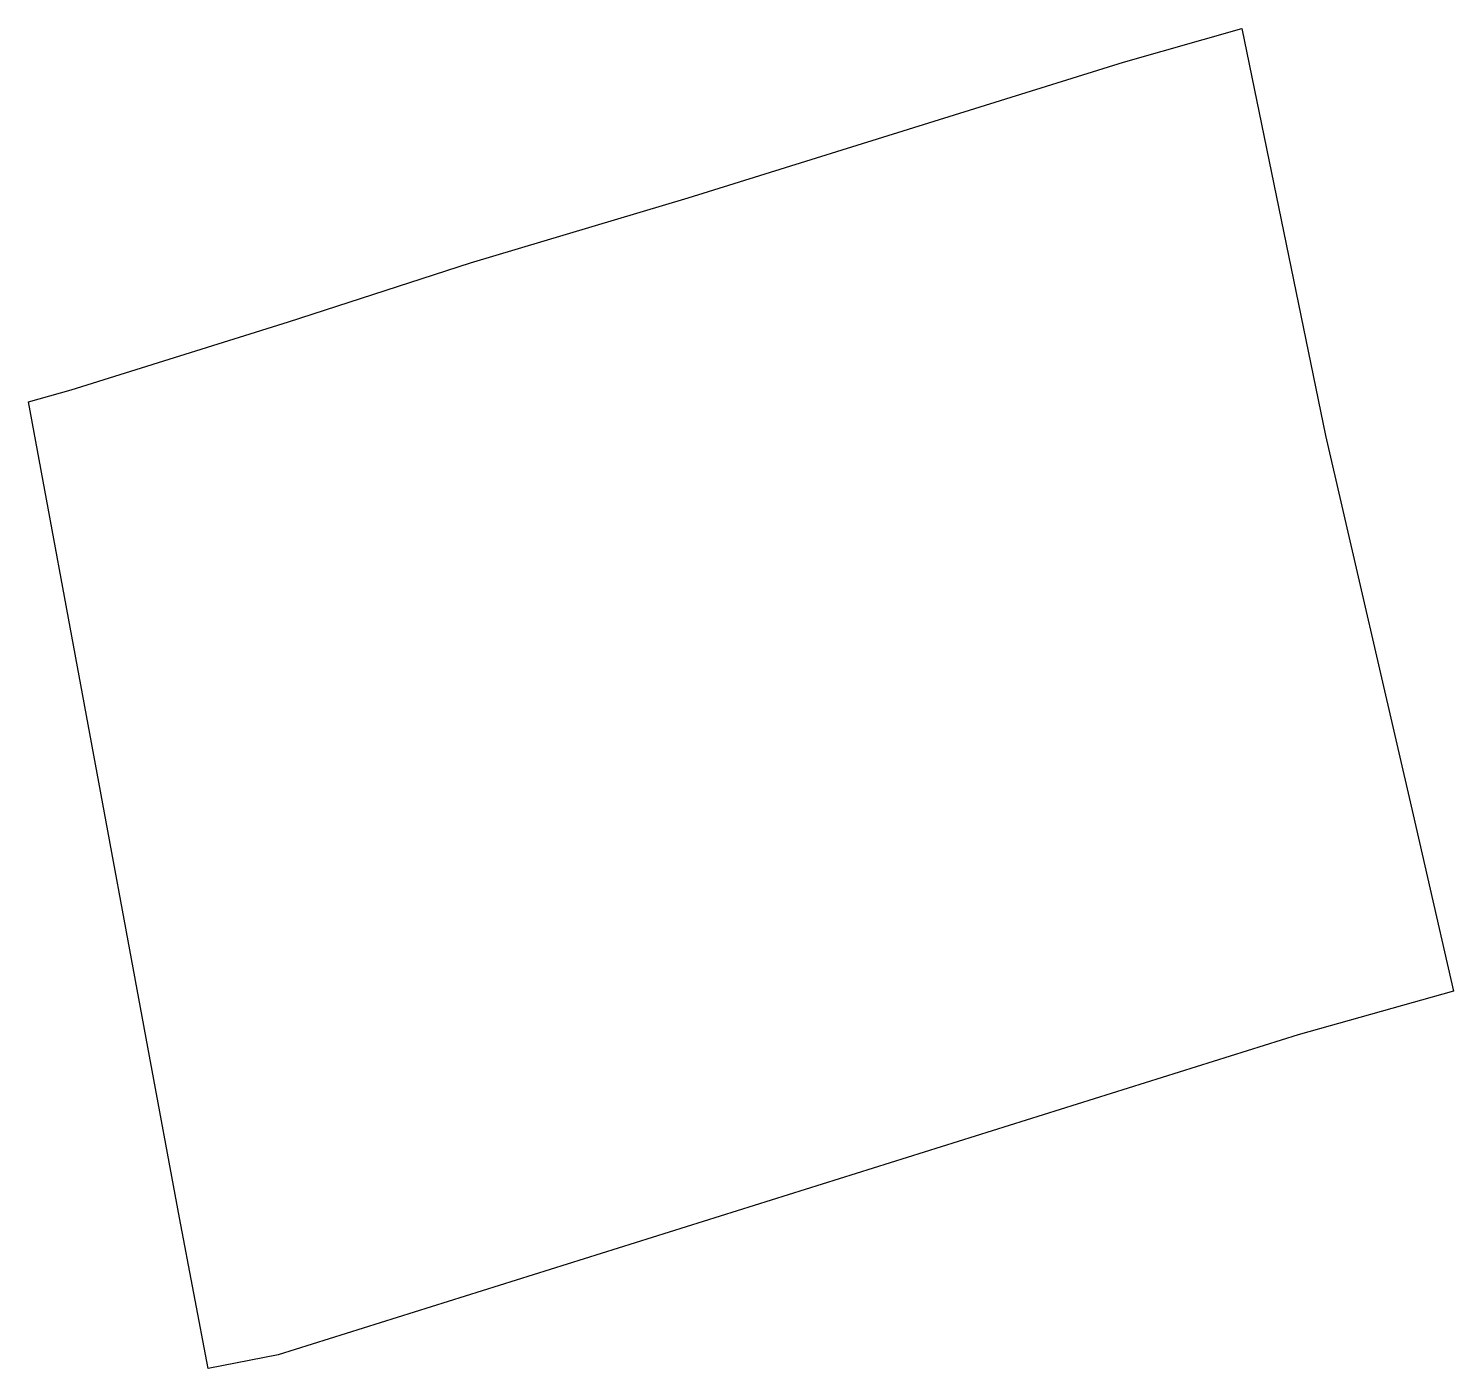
# Model space of a CAD drawing. Header units: millimetres. Extents: x 607482 to 607591, y 1321007 to 1321109.
import ezdxf

# ---------------------------------------------------------------- set-up
doc = ezdxf.new("R2010")
doc.units = ezdxf.units.MM

msp = doc.modelspace()

# ---------------------------------------------------------------- linework, layer by layer
msp.add_lwpolyline([(607482.47, 1321080.77), (607485.72, 1321081.68), (607502.31, 1321086.87), (607516.19, 1321091.39), (607532.8, 1321096.35), (607566.02, 1321106.68), (607575.05, 1321109.26), (607581.43, 1321078.21), (607588.11, 1321049.25), (607591.19, 1321035.82), (607579.34, 1321032.48), (607501.53, 1321008.07), (607496.18, 1321007.02), (607494, 1321018.52), (607491.59, 1321031.53), (607482.47, 1321080.77)])

doc.saveas('drawing.dxf')
